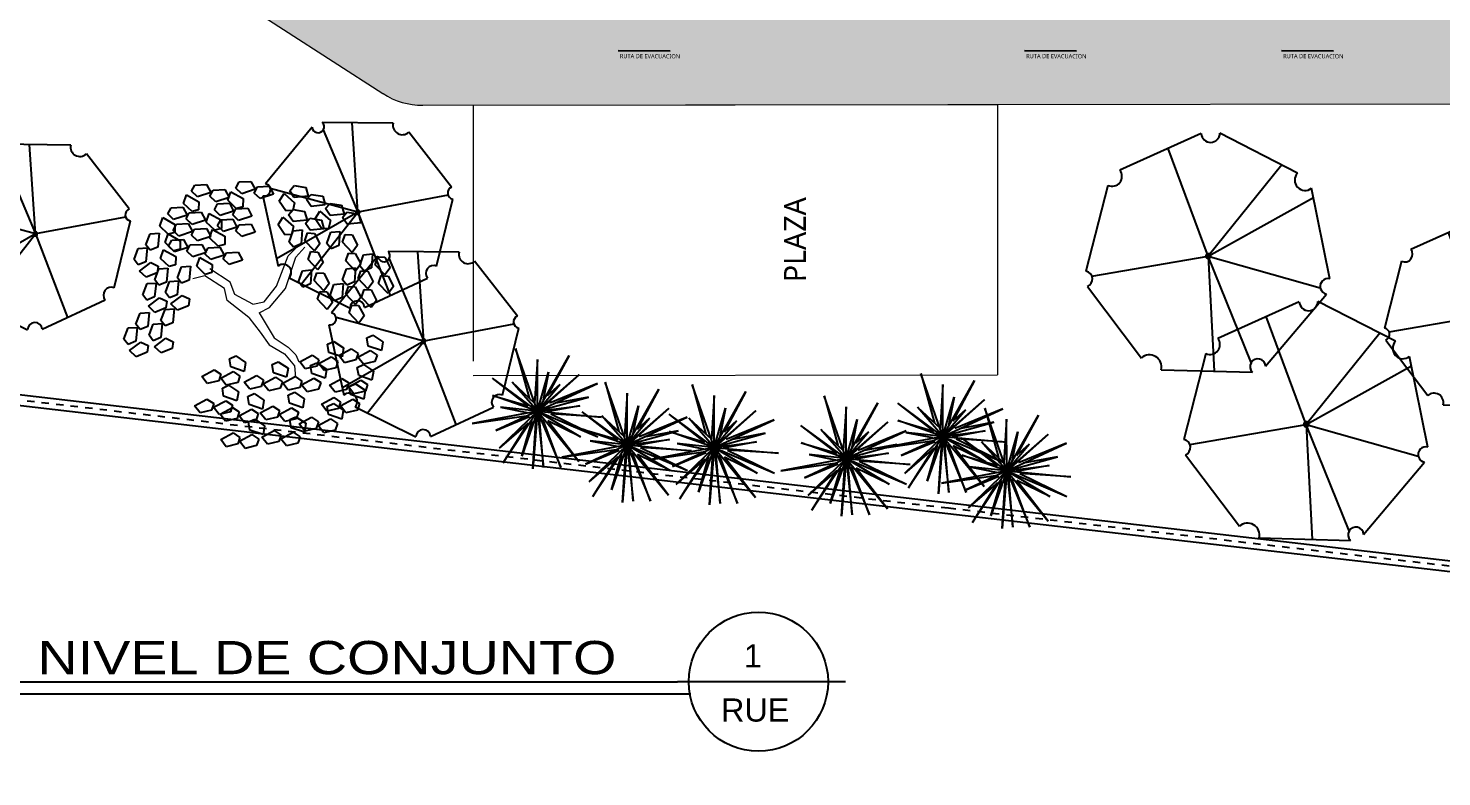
# Model space of a CAD drawing. Header units: feet. Extents: x 1019 to 2236, y -546 to 122.
# Drawn here: x 1074.38 to 1093.73, y -456.11 to -445.86 of the extents above; entities that cross this region are included whole.
import ezdxf
from ezdxf.enums import TextEntityAlignment as Align

# ---------------------------------------------------------------- set-up
doc = ezdxf.new("R2010")
doc.units = ezdxf.units.FT
doc.header["$LTSCALE"] = 0.05
doc.header["$MEASUREMENT"] = 0
doc.linetypes.add('DASHDOT', pattern=[25.4, 12.7, -6.35, 0, -6.35])
for name, color, linetype, lineweight in [('A-GENM', 8, 'Continuous', 9), ('arq-pisos', 251, 'Continuous', 5), ('None', 7, 'Continuous', 5)]:
    doc.layers.add(name, color=color, linetype=linetype, lineweight=lineweight)
doc.layers.add('PLANTS', color=7, linetype='Continuous', true_color=0x005716)
for name, color, linetype in [('SIMBOLOGIA', 6, 'Continuous'), ('Simbolos de evacuacion', 7, 'Continuous'), ('SOLAR', 2, 'DASHDOT'), ('textos', 7, 'Continuous'), ('TEXXT', 2, 'Continuous'), ('TXT', 2, 'Continuous')]:
    doc.layers.add(name, color=color, linetype=linetype)
doc.styles.add('ads', font='trebuc.ttf', dxfattribs={"height": 0.14})
doc.styles.add('DAMIAN', font='arial.ttf', dxfattribs={"height": 0.12})

# ---------------------------------------------------------------- blocks, each defined once
blk = doc.blocks.new('Arbol200')
at = {"color": 33, "linetype": 'Continuous'}
for p, q in [((0.373, 0.354), (0.457, 0.554)), ((0.457, 0.554), (0.534, 0.672)), ((0.534, 0.672), (0.618, 0.726)), ((0.551, 0.526), (0.678, 0.681)), ((0.678, 0.681), (0.822, 0.726)), ((-0.703, 0.327), (-0.864, 0.436)), ((-0.703, 0.427), (-0.856, 0.517)), ((-0.28, 0.372), (-0.703, 0.427)), ((0, 0.218), (-0.28, 0.372)), ((0.474, 0.309), (0.551, 0.526)), ((-0.288, 0.254), (-0.703, 0.327)), ((-0.059, 0.136), (-0.288, 0.254)), ((0.093, 0.1), (0, 0.218)), ((0.093, 0.1), (0.373, 0.354)), ((0.339, 0.164), (0.474, 0.309)), ((0, 0), (-0.059, 0.136)), ((0.178, -0.018), (0.339, 0.164)), ((0, 0), (-0.076, -0.254)), ((0.178, -0.018), (0.017, -0.336)), ((-0.22, -0.345), (-0.339, -0.635)), ((-0.076, -0.254), (-0.22, -0.345)), ((0.017, -0.336), (-0.127, -0.399)), ((-0.127, -0.399), (-0.237, -0.681)), ((-0.237, -0.681), (-0.17, -0.826))]:
    blk.add_line(p, q, dxfattribs=at)
at = {"layer": 'PLANTS', "linetype": 'Continuous'}
for p, q in [((-0.926, 1.555), (-0.808, 1.652)), ((-0.808, 1.652), (-0.703, 1.601)), ((-0.697, 1.644), (-0.579, 1.741)), ((-0.474, 1.69), (-0.58, 1.542)), ((-0.579, 1.741), (-0.474, 1.69)), ((0.091, 1.601), (0.15, 1.742)), ((0.15, 1.742), (0.267, 1.747)), ((0.267, 1.747), (0.243, 1.567)), ((0.294, 1.605), (0.335, 1.703)), ((0.335, 1.703), (0.423, 1.692)), ((0.423, 1.692), (0.486, 1.553)), ((0.489, 1.556), (0.548, 1.697)), ((0.548, 1.697), (0.665, 1.701)), ((0.665, 1.701), (0.641, 1.522)), ((0.692, 1.56), (0.733, 1.658)), ((0.733, 1.658), (0.821, 1.647)), ((0.81, 1.643), (0.927, 1.647)), ((0.821, 1.647), (0.884, 1.508)), ((0.927, 1.647), (0.903, 1.467)), ((-0.914, 1.468), (-0.926, 1.555)), ((-0.809, 1.454), (-0.914, 1.468)), ((-0.703, 1.601), (-0.809, 1.454)), ((-0.706, 1.374), (-0.588, 1.471)), ((-0.685, 1.556), (-0.697, 1.644)), ((-0.58, 1.542), (-0.685, 1.556)), ((-0.588, 1.471), (-0.483, 1.419)), ((-0.477, 1.463), (-0.359, 1.559)), ((-0.359, 1.559), (-0.253, 1.508)), ((-0.253, 1.508), (-0.359, 1.361)), ((0.143, 1.529), (0.091, 1.601)), ((0.243, 1.567), (0.143, 1.529)), ((0.409, 1.465), (0.294, 1.605)), ((0.486, 1.553), (0.409, 1.465)), ((0.541, 1.484), (0.489, 1.556)), ((0.641, 1.522), (0.541, 1.484)), ((0.808, 1.42), (0.692, 1.56)), ((0.752, 1.501), (0.81, 1.643)), ((0.804, 1.43), (0.752, 1.501)), ((0.903, 1.467), (0.804, 1.43)), ((0.884, 1.508), (0.808, 1.42)), ((0.955, 1.506), (0.995, 1.604)), ((1.07, 1.365), (0.955, 1.506)), ((0.995, 1.604), (1.083, 1.593)), ((1.083, 1.593), (1.147, 1.454)), ((-0.939, 1.391), (-0.759, 1.414)), ((-0.904, 1.279), (-0.939, 1.391)), ((-0.759, 1.414), (-0.697, 1.327)), ((-0.697, 1.327), (-0.753, 1.259)), ((-0.694, 1.286), (-0.706, 1.374)), ((-0.589, 1.272), (-0.694, 1.286)), ((-0.483, 1.419), (-0.589, 1.272)), ((-0.465, 1.375), (-0.477, 1.463)), ((-0.477, 1.256), (-0.359, 1.353)), ((-0.359, 1.361), (-0.465, 1.375)), ((-0.254, 1.301), (-0.36, 1.154)), ((-0.359, 1.353), (-0.254, 1.301)), ((-0.248, 1.345), (-0.13, 1.441)), ((-0.236, 1.257), (-0.248, 1.345)), ((-0.025, 1.39), (-0.131, 1.243)), ((-0.13, 1.441), (-0.025, 1.39)), ((0.321, 1.361), (0.361, 1.459)), ((0.436, 1.22), (0.321, 1.361)), ((0.361, 1.459), (0.449, 1.448)), ((0.513, 1.309), (0.436, 1.22)), ((0.449, 1.448), (0.513, 1.309)), ((0.719, 1.316), (0.76, 1.414)), ((0.834, 1.175), (0.719, 1.316)), ((0.76, 1.414), (0.848, 1.403)), ((0.848, 1.403), (0.911, 1.264)), ((0.982, 1.261), (1.022, 1.359)), ((1.022, 1.359), (1.11, 1.348)), ((1.059, 1.271), (1.118, 1.412)), ((1.147, 1.454), (1.07, 1.365)), ((1.11, 1.348), (1.173, 1.209)), ((1.118, 1.412), (1.235, 1.416)), ((1.235, 1.416), (1.211, 1.236)), ((1.262, 1.275), (1.303, 1.373)), ((1.303, 1.373), (1.391, 1.362)), ((1.391, 1.362), (1.454, 1.223)), ((-1.41, 1.113), (-1.305, 1.166)), ((-1.404, 0.961), (-1.41, 1.113)), ((-1.305, 1.166), (-1.252, 0.993)), ((-1.13, 1.083), (-1.012, 1.18)), ((-1.012, 1.18), (-0.906, 1.129)), ((-0.906, 1.129), (-1.012, 0.982)), ((-0.753, 1.259), (-0.904, 1.279)), ((-0.9, 1.172), (-0.782, 1.269)), ((-0.888, 1.084), (-0.9, 1.172)), ((-0.677, 1.218), (-0.783, 1.07)), ((-0.782, 1.269), (-0.677, 1.218)), ((-0.718, 1.209), (-0.538, 1.232)), ((-0.684, 1.097), (-0.718, 1.209)), ((-0.538, 1.232), (-0.477, 1.146)), ((-0.477, 1.146), (-0.533, 1.077)), ((-0.49, 1.091), (-0.31, 1.114)), ((-0.465, 1.168), (-0.477, 1.256)), ((-0.36, 1.154), (-0.465, 1.168)), ((-0.31, 1.114), (-0.248, 1.028)), ((-0.131, 1.243), (-0.236, 1.257)), ((0.269, 1.12), (0.328, 1.261)), ((0.321, 1.048), (0.269, 1.12)), ((0.328, 1.261), (0.445, 1.266)), ((0.445, 1.266), (0.421, 1.086)), ((0.472, 1.124), (0.513, 1.222)), ((0.587, 0.984), (0.472, 1.124)), ((0.513, 1.222), (0.601, 1.211)), ((0.583, 0.957), (0.641, 1.098)), ((0.601, 1.211), (0.664, 1.072)), ((0.641, 1.098), (0.758, 1.102)), ((0.758, 1.102), (0.734, 0.922)), ((0.911, 1.264), (0.834, 1.175)), ((1.097, 1.121), (0.982, 1.261)), ((1.111, 1.199), (1.059, 1.271)), ((1.173, 1.209), (1.097, 1.121)), ((1.211, 1.236), (1.111, 1.199)), ((1.377, 1.134), (1.262, 1.275)), ((1.289, 1.03), (1.329, 1.128)), ((1.329, 1.128), (1.418, 1.117)), ((1.454, 1.223), (1.377, 1.134)), ((1.418, 1.117), (1.481, 0.978)), ((-1.478, 0.877), (-1.373, 0.93)), ((-1.327, 0.917), (-1.404, 0.961)), ((-1.373, 0.93), (-1.32, 0.756)), ((-1.252, 0.993), (-1.327, 0.917)), ((-1.142, 0.919), (-0.962, 0.942)), ((-1.108, 0.807), (-1.142, 0.919)), ((-1.118, 0.995), (-1.13, 1.083)), ((-1.012, 0.982), (-1.118, 0.995)), ((-0.962, 0.942), (-0.9, 0.855)), ((-0.783, 1.07), (-0.888, 1.084)), ((-0.533, 1.077), (-0.684, 1.097)), ((-0.571, 0.82), (-0.452, 0.917)), ((-0.455, 0.979), (-0.49, 1.091)), ((-0.304, 0.959), (-0.455, 0.979)), ((-0.452, 0.917), (-0.347, 0.866)), ((-0.341, 0.909), (-0.223, 1.006)), ((-0.248, 1.028), (-0.304, 0.959)), ((-0.118, 0.954), (-0.224, 0.807)), ((-0.223, 1.006), (-0.118, 0.954)), ((0.421, 1.086), (0.321, 1.048)), ((0.499, 0.88), (0.539, 0.978)), ((0.539, 0.978), (0.627, 0.967)), ((0.635, 0.885), (0.583, 0.957)), ((0.664, 1.072), (0.587, 0.984)), ((0.627, 0.967), (0.691, 0.828)), ((0.734, 0.922), (0.635, 0.885)), ((0.785, 0.961), (0.826, 1.059)), ((0.901, 0.821), (0.785, 0.961)), ((0.826, 1.059), (0.914, 1.048)), ((0.914, 1.048), (0.977, 0.909)), ((1.404, 0.89), (1.289, 1.03)), ((1.321, 0.829), (1.38, 0.97)), ((1.38, 0.97), (1.497, 0.975)), ((1.481, 0.978), (1.404, 0.89)), ((1.497, 0.975), (1.473, 0.795)), ((1.524, 0.833), (1.565, 0.932)), ((1.565, 0.932), (1.653, 0.921)), ((1.653, 0.921), (1.716, 0.782)), ((-1.472, 0.725), (-1.478, 0.877)), ((-1.32, 0.756), (-1.395, 0.681)), ((-1.348, 0.615), (-1.258, 0.772)), ((-1.258, 0.772), (-1.152, 0.769)), ((-1.152, 0.769), (-1.131, 0.683)), ((-0.956, 0.787), (-1.108, 0.807)), ((-0.9, 0.855), (-0.956, 0.787)), ((-0.824, 0.691), (-0.706, 0.788)), ((-0.601, 0.737), (-0.707, 0.589)), ((-0.706, 0.788), (-0.601, 0.737)), ((-0.559, 0.732), (-0.571, 0.82)), ((-0.453, 0.718), (-0.559, 0.732)), ((-0.347, 0.866), (-0.453, 0.718)), ((-0.329, 0.821), (-0.341, 0.909)), ((-0.224, 0.807), (-0.329, 0.821)), ((0.614, 0.739), (0.499, 0.88)), ((0.691, 0.828), (0.614, 0.739)), ((0.812, 0.716), (0.853, 0.815)), ((0.853, 0.815), (0.941, 0.804)), ((0.977, 0.909), (0.901, 0.821)), ((0.941, 0.804), (1.004, 0.665)), ((1.015, 0.748), (1.073, 0.889)), ((1.067, 0.676), (1.015, 0.748)), ((1.073, 0.889), (1.19, 0.894)), ((1.19, 0.894), (1.166, 0.714)), ((1.218, 0.752), (1.258, 0.85)), ((1.333, 0.612), (1.218, 0.752)), ((1.258, 0.85), (1.346, 0.839)), ((1.373, 0.757), (1.321, 0.829)), ((1.346, 0.839), (1.409, 0.7)), ((1.473, 0.795), (1.373, 0.757)), ((1.639, 0.693), (1.524, 0.833)), ((1.716, 0.782), (1.639, 0.693)), ((-1.545, 0.614), (-1.441, 0.667)), ((-1.539, 0.462), (-1.545, 0.614)), ((-1.395, 0.681), (-1.472, 0.725)), ((-1.441, 0.667), (-1.387, 0.493)), ((-1.239, 0.575), (-1.348, 0.615)), ((-1.24, 0.66), (-1.136, 0.712)), ((-1.235, 0.507), (-1.24, 0.66)), ((-1.131, 0.683), (-1.239, 0.575)), ((-1.136, 0.712), (-1.083, 0.539)), ((-1.053, 0.602), (-0.935, 0.699)), ((-1.042, 0.514), (-1.053, 0.602)), ((-0.83, 0.648), (-0.936, 0.501)), ((-0.935, 0.699), (-0.83, 0.648)), ((-0.812, 0.603), (-0.824, 0.691)), ((-0.707, 0.589), (-0.812, 0.603)), ((-0.583, 0.655), (-0.403, 0.678)), ((-0.549, 0.544), (-0.583, 0.655)), ((-0.403, 0.678), (-0.341, 0.592)), ((-0.341, 0.592), (-0.397, 0.523)), ((0.667, 0.467), (0.726, 0.608)), ((0.726, 0.608), (0.843, 0.612)), ((0.927, 0.576), (0.812, 0.716)), ((0.843, 0.612), (0.819, 0.432)), ((0.87, 0.471), (0.911, 0.569)), ((0.911, 0.569), (0.999, 0.558)), ((1.004, 0.665), (0.927, 0.576)), ((0.999, 0.558), (1.062, 0.419)), ((1.166, 0.714), (1.067, 0.676)), ((1.244, 0.508), (1.285, 0.606)), ((1.285, 0.606), (1.373, 0.595)), ((1.409, 0.7), (1.333, 0.612)), ((1.373, 0.595), (1.436, 0.456)), ((1.551, 0.589), (1.591, 0.687)), ((1.666, 0.449), (1.551, 0.589)), ((1.591, 0.687), (1.679, 0.676)), ((1.679, 0.676), (1.743, 0.537)), ((-1.613, 0.378), (-1.509, 0.431)), ((-1.608, 0.225), (-1.613, 0.378)), ((-1.462, 0.418), (-1.539, 0.462)), ((-1.509, 0.431), (-1.456, 0.257)), ((-1.387, 0.493), (-1.462, 0.418)), ((-1.308, 0.423), (-1.204, 0.476)), ((-1.303, 0.271), (-1.308, 0.423)), ((-1.157, 0.463), (-1.235, 0.507)), ((-1.204, 0.476), (-1.151, 0.302)), ((-1.083, 0.539), (-1.157, 0.463)), ((-1.066, 0.438), (-0.886, 0.461)), ((-1.032, 0.326), (-1.066, 0.438)), ((-0.936, 0.501), (-1.042, 0.514)), ((-0.886, 0.461), (-0.824, 0.374)), ((-0.824, 0.374), (-0.88, 0.305)), ((-0.397, 0.523), (-0.549, 0.544)), ((0.719, 0.395), (0.667, 0.467)), ((0.819, 0.432), (0.719, 0.395)), ((0.985, 0.33), (0.87, 0.471)), ((1.062, 0.419), (0.985, 0.33)), ((1.133, 0.24), (1.192, 0.381)), ((1.192, 0.381), (1.309, 0.385)), ((1.36, 0.367), (1.244, 0.508)), ((1.309, 0.385), (1.285, 0.205)), ((1.436, 0.456), (1.36, 0.367)), ((1.455, 0.312), (1.514, 0.453)), ((1.514, 0.453), (1.631, 0.458)), ((1.631, 0.458), (1.607, 0.278)), ((1.658, 0.316), (1.699, 0.415)), ((1.743, 0.537), (1.666, 0.449)), ((1.699, 0.415), (1.787, 0.403)), ((1.787, 0.403), (1.85, 0.264)), ((-1.53, 0.182), (-1.608, 0.225)), ((-1.456, 0.257), (-1.53, 0.182)), ((-1.484, 0.116), (-1.393, 0.273)), ((-1.393, 0.273), (-1.287, 0.27)), ((-1.266, 0.184), (-1.374, 0.075)), ((-1.225, 0.227), (-1.303, 0.271)), ((-1.287, 0.27), (-1.266, 0.184)), ((-1.151, 0.302), (-1.225, 0.227)), ((-1.179, 0.161), (-1.088, 0.318)), ((-1.088, 0.318), (-0.982, 0.315)), ((-0.961, 0.229), (-1.069, 0.121)), ((-0.88, 0.305), (-1.032, 0.326)), ((-0.982, 0.315), (-0.961, 0.229)), ((0.897, 0.226), (0.938, 0.324)), ((1.012, 0.086), (0.897, 0.226)), ((0.938, 0.324), (1.026, 0.313)), ((1.026, 0.313), (1.089, 0.174)), ((1.185, 0.168), (1.133, 0.24)), ((1.285, 0.205), (1.185, 0.168)), ((1.336, 0.244), (1.377, 0.342)), ((1.451, 0.104), (1.336, 0.244)), ((1.377, 0.342), (1.465, 0.331)), ((1.528, 0.192), (1.451, 0.104)), ((1.507, 0.24), (1.455, 0.312)), ((1.465, 0.331), (1.528, 0.192)), ((1.607, 0.278), (1.507, 0.24)), ((1.773, 0.176), (1.658, 0.316)), ((1.85, 0.264), (1.773, 0.176)), ((-1.374, 0.075), (-1.484, 0.116)), ((-1.069, 0.121), (-1.179, 0.161)), ((0.701, -0.087), (0.76, 0.054)), ((0.76, 0.054), (0.877, 0.058)), ((0.877, 0.058), (0.853, -0.122)), ((0.904, -0.083), (0.945, 0.015)), ((0.945, 0.015), (1.033, 0.004)), ((1.089, 0.174), (1.012, 0.086)), ((1.033, 0.004), (1.096, -0.135)), ((1.091, -0.105), (1.149, 0.036)), ((1.149, 0.036), (1.266, 0.04)), ((1.266, 0.04), (1.242, -0.14)), ((1.363, -0.001), (1.403, 0.098)), ((1.403, 0.098), (1.491, 0.086)), ((1.491, 0.086), (1.555, -0.053)), ((1.685, 0.072), (1.725, 0.17)), ((1.8, -0.068), (1.685, 0.072)), ((1.725, 0.17), (1.813, 0.159)), ((1.877, 0.02), (1.8, -0.068)), ((1.813, 0.159), (1.877, 0.02)), ((-1.537, -0.09), (-1.446, -0.016)), ((-1.499, -0.238), (-1.537, -0.09)), ((-1.446, -0.016), (-1.357, -0.175)), ((-1.357, -0.175), (-1.414, -0.264)), ((-1.012, -0.226), (-0.921, -0.152)), ((-0.921, -0.152), (-0.832, -0.311)), ((0.753, -0.159), (0.701, -0.087)), ((0.853, -0.122), (0.753, -0.159)), ((1.019, -0.223), (0.904, -0.083)), ((1.096, -0.135), (1.019, -0.223)), ((1.143, -0.177), (1.091, -0.105)), ((1.242, -0.14), (1.143, -0.177)), ((1.294, -0.101), (1.334, -0.003)), ((1.409, -0.241), (1.294, -0.101)), ((1.334, -0.003), (1.422, -0.014)), ((1.478, -0.141), (1.363, -0.001)), ((1.485, -0.153), (1.409, -0.241)), ((1.422, -0.014), (1.485, -0.153)), ((1.555, -0.053), (1.478, -0.141)), ((-1.553, -0.335), (-1.463, -0.262)), ((-1.516, -0.483), (-1.553, -0.335)), ((-1.414, -0.264), (-1.499, -0.238)), ((-1.463, -0.262), (-1.374, -0.42)), ((-1.206, -0.308), (-1.116, -0.234)), ((-1.169, -0.456), (-1.206, -0.308)), ((-1.116, -0.234), (-1.027, -0.392)), ((-0.974, -0.374), (-1.012, -0.226)), ((-0.832, -0.311), (-0.889, -0.4)), ((-0.622, -0.317), (-0.531, -0.243)), ((-0.584, -0.465), (-0.622, -0.317)), ((-0.531, -0.243), (-0.442, -0.402)), ((0.931, -0.328), (0.971, -0.229)), ((1.046, -0.468), (0.931, -0.328)), ((0.971, -0.229), (1.059, -0.24)), ((1.059, -0.24), (1.123, -0.379)), ((1.321, -0.346), (1.361, -0.247)), ((1.436, -0.486), (1.321, -0.346)), ((1.361, -0.247), (1.449, -0.259)), ((1.449, -0.259), (1.512, -0.398)), ((-1.431, -0.51), (-1.516, -0.483)), ((-1.374, -0.42), (-1.431, -0.51)), ((-1.372, -0.564), (-1.316, -0.391)), ((-1.316, -0.391), (-1.212, -0.372)), ((-1.173, -0.452), (-1.256, -0.58)), ((-1.223, -0.553), (-1.132, -0.479)), ((-1.212, -0.372), (-1.173, -0.452)), ((-1.084, -0.482), (-1.169, -0.456)), ((-1.132, -0.479), (-1.043, -0.638)), ((-1.027, -0.392), (-1.084, -0.482)), ((-1.028, -0.471), (-0.937, -0.398)), ((-0.99, -0.619), (-1.028, -0.471)), ((-0.889, -0.4), (-0.974, -0.374)), ((-0.937, -0.398), (-0.849, -0.556)), ((-0.846, -0.7), (-0.791, -0.527)), ((-0.791, -0.527), (-0.687, -0.508)), ((-0.687, -0.508), (-0.648, -0.588)), ((-0.639, -0.562), (-0.548, -0.489)), ((-0.499, -0.491), (-0.584, -0.465)), ((-0.548, -0.489), (-0.459, -0.647)), ((-0.442, -0.402), (-0.499, -0.491)), ((1.123, -0.379), (1.046, -0.468)), ((1.512, -0.398), (1.436, -0.486)), ((-1.384, -0.644), (-1.293, -0.57)), ((-1.347, -0.792), (-1.384, -0.644)), ((-1.256, -0.58), (-1.372, -0.564)), ((-1.293, -0.57), (-1.205, -0.728)), ((-1.205, -0.728), (-1.262, -0.818)), ((-1.185, -0.701), (-1.223, -0.553)), ((-1.1, -0.727), (-1.185, -0.701)), ((-1.043, -0.638), (-1.1, -0.727)), ((-1.041, -0.782), (-0.986, -0.609)), ((-0.906, -0.646), (-0.99, -0.619)), ((-0.986, -0.609), (-0.882, -0.59)), ((-0.843, -0.67), (-0.925, -0.798)), ((-0.849, -0.556), (-0.906, -0.646)), ((-0.882, -0.59), (-0.843, -0.67)), ((-0.731, -0.716), (-0.846, -0.7)), ((-0.842, -0.78), (-0.751, -0.706)), ((-0.751, -0.706), (-0.663, -0.864)), ((-0.648, -0.588), (-0.731, -0.716)), ((-0.601, -0.71), (-0.639, -0.562)), ((-0.63, -0.798), (-0.539, -0.724)), ((-0.516, -0.736), (-0.601, -0.71)), ((-0.539, -0.724), (-0.451, -0.883)), ((-0.459, -0.647), (-0.516, -0.736)), ((-0.457, -0.791), (-0.401, -0.618)), ((-0.401, -0.618), (-0.297, -0.599)), ((-0.258, -0.679), (-0.341, -0.807)), ((-0.297, -0.599), (-0.258, -0.679)), ((-1.401, -0.889), (-1.31, -0.815)), ((-1.363, -1.037), (-1.401, -0.889)), ((-1.262, -0.818), (-1.347, -0.792)), ((-1.31, -0.815), (-1.221, -0.974)), ((-0.925, -0.798), (-1.041, -0.782)), ((-1.037, -0.889), (-0.946, -0.815)), ((-0.999, -1.037), (-1.037, -0.889)), ((-0.946, -0.815), (-0.857, -0.973)), ((-0.804, -0.928), (-0.842, -0.78)), ((-0.663, -0.864), (-0.72, -0.954)), ((-0.593, -0.946), (-0.63, -0.798)), ((-0.451, -0.883), (-0.508, -0.972)), ((-0.341, -0.807), (-0.457, -0.791)), ((-0.327, -0.888), (-0.146, -0.871)), ((-0.296, -1.001), (-0.327, -0.888)), ((-0.146, -0.871), (-0.087, -0.959)), ((0.068, -0.921), (0.093, -0.817)), ((0.093, -0.817), (0.182, -0.814)), ((0.182, -0.814), (0.266, -0.942)), ((0.677, -0.917), (0.766, -0.914)), ((0.766, -0.914), (0.85, -1.042)), ((-1.278, -1.063), (-1.363, -1.037)), ((-1.221, -0.974), (-1.278, -1.063)), ((-1.219, -1.118), (-1.164, -0.945)), ((-1.164, -0.945), (-1.059, -0.926)), ((-1.021, -1.006), (-1.103, -1.134)), ((-1.059, -0.926), (-1.021, -1.006)), ((-1.054, -1.134), (-0.963, -1.06)), ((-0.915, -1.063), (-0.999, -1.037)), ((-0.963, -1.06), (-0.874, -1.219)), ((-0.857, -0.973), (-0.915, -1.063)), ((-0.859, -1.025), (-0.768, -0.951)), ((-0.821, -1.173), (-0.859, -1.025)), ((-0.72, -0.954), (-0.804, -0.928)), ((-0.768, -0.951), (-0.679, -1.11)), ((-0.677, -1.254), (-0.622, -1.081)), ((-0.647, -1.043), (-0.556, -0.97)), ((-0.609, -1.191), (-0.647, -1.043)), ((-0.622, -1.081), (-0.517, -1.062)), ((-0.508, -0.972), (-0.593, -0.946)), ((-0.556, -0.97), (-0.467, -1.128)), ((-0.517, -1.062), (-0.479, -1.142)), ((-0.41, -1.099), (-0.305, -1.08)), ((-0.305, -1.08), (-0.267, -1.16)), ((-0.146, -1.026), (-0.296, -1.001)), ((-0.087, -0.959), (-0.146, -1.026)), ((-0.109, -1.002), (0.072, -0.985)), ((-0.079, -1.115), (-0.109, -1.002)), ((0.204, -1.041), (0.068, -0.921)), ((0.072, -0.985), (0.13, -1.073)), ((0.13, -1.073), (0.072, -1.14)), ((0.178, -1.099), (0.266, -1.096)), ((0.266, -0.942), (0.204, -1.041)), ((0.258, -0.988), (0.438, -0.97)), ((0.288, -1.1), (0.258, -0.988)), ((0.266, -1.096), (0.351, -1.223)), ((0.438, -0.97), (0.497, -1.059)), ((0.497, -1.059), (0.439, -1.126)), ((0.475, -1.102), (0.656, -1.085)), ((0.653, -1.02), (0.677, -0.917)), ((0.789, -1.141), (0.653, -1.02)), ((0.656, -1.085), (0.715, -1.173)), ((0.85, -1.042), (0.789, -1.141)), ((-1.103, -1.134), (-1.219, -1.118)), ((-1.016, -1.282), (-1.054, -1.134)), ((-0.874, -1.219), (-0.931, -1.308)), ((-0.872, -1.363), (-0.817, -1.19)), ((-0.736, -1.199), (-0.821, -1.173)), ((-0.817, -1.19), (-0.712, -1.171)), ((-0.674, -1.251), (-0.756, -1.379)), ((-0.679, -1.11), (-0.736, -1.199)), ((-0.712, -1.171), (-0.674, -1.251)), ((-0.561, -1.27), (-0.677, -1.254)), ((-0.524, -1.218), (-0.609, -1.191)), ((-0.479, -1.142), (-0.561, -1.27)), ((-0.467, -1.128), (-0.524, -1.218)), ((-0.465, -1.272), (-0.41, -1.099)), ((-0.349, -1.288), (-0.465, -1.272)), ((-0.267, -1.16), (-0.349, -1.288)), ((-0.242, -1.169), (-0.061, -1.152)), ((-0.212, -1.282), (-0.242, -1.169)), ((0.072, -1.14), (-0.079, -1.115)), ((-0.061, -1.152), (-0.003, -1.24)), ((-0.003, -1.24), (-0.061, -1.307)), ((-0.024, -1.283), (0.156, -1.266)), ((0.153, -1.202), (0.178, -1.099)), ((0.289, -1.322), (0.153, -1.202)), ((0.156, -1.266), (0.215, -1.355)), ((0.439, -1.126), (0.288, -1.1)), ((0.351, -1.223), (0.289, -1.322)), ((0.368, -1.296), (0.549, -1.279)), ((0.506, -1.215), (0.475, -1.102)), ((0.656, -1.24), (0.506, -1.215)), ((0.549, -1.279), (0.607, -1.367)), ((0.715, -1.173), (0.656, -1.24)), ((0.763, -1.329), (0.788, -1.226)), ((0.788, -1.226), (0.876, -1.223)), ((0.876, -1.223), (0.961, -1.35)), ((-0.931, -1.308), (-1.016, -1.282)), ((-0.756, -1.379), (-0.872, -1.363)), ((-0.666, -1.369), (-0.485, -1.352)), ((-0.635, -1.482), (-0.666, -1.369)), ((-0.485, -1.352), (-0.426, -1.44)), ((-0.426, -1.44), (-0.485, -1.507)), ((-0.271, -1.402), (-0.246, -1.298)), ((-0.135, -1.522), (-0.271, -1.402)), ((-0.246, -1.298), (-0.157, -1.295)), ((-0.061, -1.307), (-0.212, -1.282)), ((-0.157, -1.295), (-0.073, -1.423)), ((-0.073, -1.423), (-0.135, -1.522)), ((0.006, -1.396), (-0.024, -1.283)), ((0.157, -1.421), (0.006, -1.396)), ((0.215, -1.355), (0.157, -1.421)), ((0.398, -1.409), (0.368, -1.296)), ((0.549, -1.434), (0.398, -1.409)), ((0.607, -1.367), (0.549, -1.434)), ((0.586, -1.41), (0.766, -1.393)), ((0.616, -1.523), (0.586, -1.41)), ((0.899, -1.449), (0.763, -1.329)), ((0.766, -1.393), (0.825, -1.482)), ((0.961, -1.35), (0.899, -1.449)), ((-0.485, -1.507), (-0.635, -1.482)), ((-0.448, -1.483), (-0.267, -1.466)), ((-0.418, -1.596), (-0.448, -1.483)), ((-0.267, -1.621), (-0.418, -1.596)), ((-0.267, -1.466), (-0.209, -1.554)), ((-0.209, -1.554), (-0.267, -1.621)), ((0.767, -1.549), (0.616, -1.523)), ((0.825, -1.482), (0.767, -1.549))]:
    blk.add_line(p, q, dxfattribs=at)
blk = doc.blocks.new('ARBOL4')
at = {"layer": 'PLANTS'}
for p, q in [((0.18998, 0.442934), (-0.157772, 0.457476)), ((-0.215225, 0.439234), (-0.445698, 0.173788)), ((-0.172006, 0.430212), (0, 0)), ((0.465439, 0.126688), (0.258534, 0.409628)), ((0, 0), (0.381619, 0.241316)), ((-0.474293, 0.087687), (-0.409359, -0.263952)), ((0.392021, -0.274733), (0.48214, 0.055782)), ((0, 0), (-0.436626, -0.116299)), ((-0.37373, -0.251589), (0, 0)), ((0, 0), (-0.030926, -0.456175)), ((0.410256, -0.207857), (0, 0)), ((0, 0), (0.311329, -0.356352)), ((-0.375843, -0.309965), (-0.049034, -0.484529)), ((0.011921, -0.485418), (0.345337, -0.341692))]:
    blk.add_line(p, q, dxfattribs=at)
for centre, radius, start, end in [((-0.189074, 0.45647), 0.031319, 213.386078, 1.840691), ((0.228399, 0.434803), 0.03927, 168.050674, 320.127319), ((-0.47347, 0.135212), 0.047533, 269.007996, 54.248581), ((0.474388, 0.091377), 0.036427, 104.220505, 282.287354), ((0, 0), 0.01, 0, 180), ((0, 0), 0.01, 180, 0), ((-0.383672, -0.280455), 0.030531, 284.858551, 147.280869), ((0.371318, -0.310052), 0.04094, 59.622765, 230.608597), ((-0.018543, -0.484042), 0.030495, 357.413361, 180.915833)]:
    blk.add_arc(centre, radius, start, end, dxfattribs=at)
blk = doc.blocks.new('T36')
at = {"color": 86, "linetype": 'Continuous'}
for p, q in [((-0.003, -0.009), (-0.054, 0.472)), ((-0.054, 0.472), (-0.003, 0.092)), ((-0.003, -0.009), (0.098, 0.472)), ((-0.003, 0.092), (0.098, 0.472)), ((-0.003, -0.009), (-0.294, 0.392)), ((-0.294, 0.392), (-0.079, 0.067)), ((-0.003, -0.009), (-0.181, 0.345)), ((-0.181, 0.345), (-0.083, 0.101)), ((-0.003, -0.009), (0.307, 0.369)), ((-0.003, -0.009), (0.123, 0.345)), ((0.307, 0.369), (0.053, 0.08)), ((0.123, 0.345), (0.053, 0.08)), ((-0.003, -0.009), (-0.333, 0.244)), ((-0.333, 0.244), (-0.029, 0.016)), ((-0.003, -0.009), (-0.105, 0.295)), ((-0.105, 0.295), (-0.011, 0.059)), ((-0.003, -0.009), (0.377, 0.244)), ((0.377, 0.244), (0.047, 0.041)), ((-0.003, -0.009), (-0.46, 0.143)), ((-0.46, 0.143), (-0.13, 0.041)), ((-0.003, -0.009), (-0.232, 0.117)), ((-0.232, 0.117), (-0.13, 0.041)), ((-0.003, -0.009), (0.402, 0.117)), ((0.402, 0.117), (0.047, 0.016)), ((-0.003, -0.009), (-0.308, 0.016)), ((-0.308, 0.016), (-0.079, 0.016)), ((-0.003, -0.009), (0.427, 0.041)), ((0.427, 0.041), (0.047, -0.009)), ((-0.003, -0.009), (-0.434, -0.263)), ((-0.434, -0.263), (-0.089, -0.09)), ((-0.003, -0.009), (-0.384, -0.085)), ((-0.384, -0.085), (-0.059, -0.042)), ((-0.003, -0.009), (-0.181, -0.39)), ((-0.003, -0.009), (-0.181, -0.238)), ((-0.181, -0.238), (-0.059, -0.042)), ((-0.029, -0.085), (-0.181, -0.39)), ((-0.003, -0.009), (-0.054, -0.364)), ((-0.054, -0.364), (-0.029, -0.085)), ((-0.003, -0.009), (0.183, -0.472)), ((-0.003, -0.009), (0.427, -0.187)), ((-0.003, -0.009), (0.022, -0.288)), ((-0.003, -0.009), (0.351, -0.06)), ((-0.003, -0.009), (0.199, -0.288)), ((-0.003, -0.009), (0.326, -0.238)), ((0.022, -0.288), (0.022, -0.085)), ((0.199, -0.288), (0.047, -0.06)), ((0.183, -0.472), (0.047, -0.085)), ((0.351, -0.06), (0.073, -0.035)), ((0.427, -0.187), (0.098, -0.06)), ((0.098, -0.06), (0.326, -0.238))]:
    blk.add_line(p, q, dxfattribs=at)
blk = doc.blocks.new('Arbol222')
at = {"layer": 'PLANTS', "lineweight": 15, "xscale": 1.5, "yscale": 1.5, "zscale": 1.5}
blk.add_blockref('T36', (0.005, 0.014), dxfattribs=at)

msp = doc.modelspace()

# ---------------------------------------------------------------- hatches: boundary and pattern name
at = {"layer": 'arq-pisos'}
h = msp.add_hatch(dxfattribs=at)
h.set_pattern_fill('AR-HBONE', color=256, scale=0.06, angle=90)
h.set_pattern_definition([(135, (856.79267, -132.22105), (-0.33941125, 5e-17), [0.72, -0.24]), (225, (856.62297, -132.05134), (-0.33941125, 5e-17), [0.72, -0.24])])
edge = h.paths.add_edge_path()
edge.add_line((1080.467, -446.916), (1087.644, -446.907))
edge.add_line((1087.644, -446.907), (1087.644, -446.906))
edge.add_line((1087.644, -446.906), (1096.14, -446.895))
edge.add_line((1096.14, -446.895), (1096.327, -448.039))
edge.add_arc((1097.314, -447.877), 1, 189.2909, 252.057)
edge.add_line((1097.006, -448.829), (1116.044, -454.994))
edge.add_line((1116.044, -454.994), (1116.352, -454.042))
edge.add_line((1116.352, -454.042), (1097.89, -448.064))
edge.add_line((1097.89, -448.064), (1102.974, -432.367))
edge.add_line((1102.974, -432.367), (1107.543, -433.846))
edge.add_line((1107.543, -433.846), (1109.073, -429.086))
edge.add_line((1109.073, -429.086), (1108.705, -428.967))
edge.add_line((1108.705, -428.967), (1108.219, -428.965))
edge.add_line((1108.219, -428.965), (1106.986, -432.772))
edge.add_line((1106.986, -432.772), (1102.289, -431.251))
edge.add_line((1102.289, -431.251), (1097.934, -444.7))
edge.add_arc((1096.983, -444.392), 1, 270.0737, 342.057, ccw=False)
edge.add_line((1096.984, -445.392), (1087.178, -445.405))
edge.add_line((1087.178, -445.405), (1087.178, -442.236))
edge.add_line((1087.178, -442.236), (1085.174, -442.238))
edge.add_line((1085.174, -442.238), (1085.178, -445.409))
edge.add_line((1085.178, -445.409), (1080.465, -445.415))
edge.add_line((1080.465, -445.415), (1070.904, -439.237))
edge.add_line((1070.904, -439.237), (1070.673, -441.224))
edge.add_line((1070.673, -441.224), (1079.234, -446.756))
edge.add_arc((1079.777, -445.916), 1, 237.1316, 270.0737)
edge.add_line((1079.778, -446.916), (1080.467, -446.916))
at = {"layer": 'Simbolos de evacuacion'}
h = msp.add_hatch(color=94, dxfattribs=at)
h.paths.add_polyline_path([(1083.164, -446.308), (1083.163, -446.427), (1083.354, -446.242), (1083.165, -446.054), (1083.164, -446.173), (1082.456, -446.171), (1082.455, -446.306)])
h.paths.add_polyline_path([(1082.463, -446.198), (1083.273, -446.201), (1083.273, -446.289), (1082.463, -446.287)], flags=24)
h = msp.add_hatch(color=94, dxfattribs=at)
h.paths.add_polyline_path([(1088.728, -446.308), (1088.727, -446.427), (1088.918, -446.242), (1088.729, -446.054), (1088.728, -446.173), (1088.02, -446.171), (1088.019, -446.306)])
h.paths.add_polyline_path([(1088.027, -446.198), (1088.837, -446.201), (1088.837, -446.289), (1088.027, -446.287)], flags=24)
h = msp.add_hatch(color=94, dxfattribs=at)
h.paths.add_polyline_path([(1092.246, -446.308), (1092.246, -446.427), (1092.437, -446.242), (1092.247, -446.054), (1092.247, -446.173), (1091.538, -446.171), (1091.538, -446.306)])
h.paths.add_polyline_path([(1091.545, -446.198), (1092.356, -446.201), (1092.355, -446.289), (1091.545, -446.287)], flags=24)

# ---------------------------------------------------------------- linework, layer by layer
at = {"layer": 'A-GENM', "extrusion": (7.74729e-15, 7.31823e-14, -1)}
msp.add_line((1070.673, -441.224), (1079.234, -446.756), dxfattribs=at)
at = {"layer": 'A-GENM'}
for p, q in [((1079.778, -446.916), (1096.14, -446.895)), ((1080.467, -446.916), (1087.647, -446.907)), ((1080.468, -450.616), (1087.649, -450.607))]:
    msp.add_line(p, q, dxfattribs=at)
at = {"layer": 'A-GENM', "extrusion": (-1.45974e-15, 5.09803e-16, -1)}
msp.add_line((1080.467, -446.916), (1080.468, -450.421), dxfattribs=at)
at = {"layer": 'A-GENM', "extrusion": (-2.20407e-16, 5.10204e-16, -1)}
msp.add_line((1087.647, -446.907), (1087.649, -450.607), dxfattribs=at)
at = {"layer": 'A-GENM'}
msp.add_arc((1079.777, -445.916), 1, 237.1316, 270.0737, dxfattribs=at)
at = {"layer": 'SIMBOLOGIA', "color": 94, "linetype": 'Continuous'}
for p, q in [((1083.164, -446.173, -0.702), (1082.456, -446.171, -0.702)), ((1088.728, -446.173, -0.702), (1088.02, -446.171, -0.702)), ((1092.247, -446.173, -0.702), (1091.538, -446.171, -0.702))]:
    msp.add_line(p, q, dxfattribs=at)
at = {"layer": 'SOLAR', "linetype": 'Continuous', "ltscale": 0.15}
msp.add_lwpolyline([(1055.825, -448.731), (1086.985, -452.36), (1114.104, -455.495), (1118.417, -455.965), (1118.37, -456.111), (1114.087, -455.644), (1086.967, -452.509), (1055.66, -448.863), (1057.785, -428.787), (1065.48, -428.786), (1079.17, -428.784), (1092.15, -428.768), (1102.64, -428.818), (1104.75, -428.802), (1117.51, -428.849), (1127.188, -428.879), (1127.14, -429.028)], dxfattribs=at)
at = {"layer": 'SOLAR', "ltscale": 0.03}
msp.add_lwpolyline([(1118.38, -456.037), (1114.096, -455.569), (1086.976, -452.435), (1055.817, -448.806), (1057.92, -428.937), (1065.48, -428.936), (1079.17, -428.934), (1092.15, -428.918), (1102.64, -428.968), (1104.75, -428.952), (1117.51, -428.999), (1127.14, -429.028), (1118.397, -456.028)], dxfattribs=at)
at = {"layer": 'TEXXT', "color": 4}
for p in [(1060.53, -454.81), (1085.567, -454.81)]:
    msp.add_line(p, (1083.266, -454.81), dxfattribs=at)
at = {"layer": 'TEXXT', "color": 3}
msp.add_line((1060.53, -454.974), (1083.451, -454.974), dxfattribs=at)
at = {"layer": 'TEXXT', "color": 4}
msp.add_circle((1084.375, -454.81), 0.953, dxfattribs=at)

# ---------------------------------------------------------------- block references
at = {"layer": 'None', "lineweight": 15}
for name, p, xscale, yscale, zscale, rotation in [('ARBOL4', (1078.889, -448.379), 2.714450404586388, 2.714450404586388, 2.714450404586388, 258.7903459937169), ('ARBOL4', (1090.534, -448.982), 3.487943930335772, 3.487943930335772, 3.487943930335772, 78.01961421517075), ('ARBOL4', (1074.474, -448.677), 2.714450404586388, 2.714450404586388, 2.714450404586388, 258.7903459937169), ('Arbol200', (1077.453, -449.639), 1.05824470625396, 1.05824470625396, 1.05824470625396, 258.7903459937164), ('ARBOL4', (1094.251, -449.806), 2.714450404586424, 2.714450404586424, 2.714450404586424, 78.0196142151707), ('ARBOL4', (1079.791, -450.145), 2.714450404586388, 2.714450404586388, 2.714450404586388, 258.7903459937169), ('ARBOL4', (1091.876, -451.286), 3.487943930335772, 3.487943930335772, 3.487943930335772, 78.01961421517075), ('Arbol222', (1081.349, -451.105), 1.215642893999417, 1.215642893999417, 1.215642893999417, 258.7903459937172), ('Arbol222', (1086.901, -451.449), 1.215642893999417, 1.215642893999417, 1.215642893999417, 258.7903459937172), ('Arbol222', (1082.578, -451.566), 1.215642893999417, 1.215642893999417, 1.215642893999417, 258.7903459937172), ('Arbol222', (1083.769, -451.6), 1.215642893999417, 1.215642893999417, 1.215642893999417, 258.7903459937172), ('Arbol222', (1085.575, -451.753), 1.215642893999417, 1.215642893999417, 1.215642893999417, 258.7903459937172), ('Arbol222', (1087.774, -451.922), 1.215642893999417, 1.215642893999417, 1.215642893999417, 258.7903459937172)]:
    msp.add_blockref(name, p, dxfattribs=dict(at, xscale=xscale, yscale=yscale, zscale=zscale, rotation=rotation))

# ---------------------------------------------------------------- texts
at = {"layer": 'textos', "color": 7, "style": 'DAMIAN', "width": 1.2}
msp.add_text('PLANTA RUTA DE EVACUACION 1ER. NIVEL DE CONJUNTO', height=0.4552, dxfattribs=at).set_placement((1060.596, -454.707))
at = {"layer": 'TEXXT', "style": 'DAMIAN'}
for s, p in [('1', (1084.298, -454.614)), ('RUE', (1084.331, -455.356))]:
    msp.add_text(s, height=0.317, dxfattribs=at).set_placement(p, align=Align.CENTER)
at = {"layer": 'TXT', "style": 'ads'}
for s, insert, char_height, width, attachment_point, rotation in [('RUTA DE EVACUACION', (1082.477, -446.242), 0.05815, 15.6118, 4, 359.7948), ('RUTA DE EVACUACION', (1088.041, -446.242), 0.05815, 15.6118, 4, 359.7948), ('RUTA DE EVACUACION', (1091.56, -446.242), 0.05815, 15.6118, 4, 359.7948), ('PLAZA', (1084.725, -448.756), 0.3, 2.688, 2, 90.0185)]:
    msp.add_mtext(s, dxfattribs=dict(at, insert=insert, char_height=char_height, width=width, attachment_point=attachment_point, rotation=rotation))

doc.saveas('drawing.dxf')
